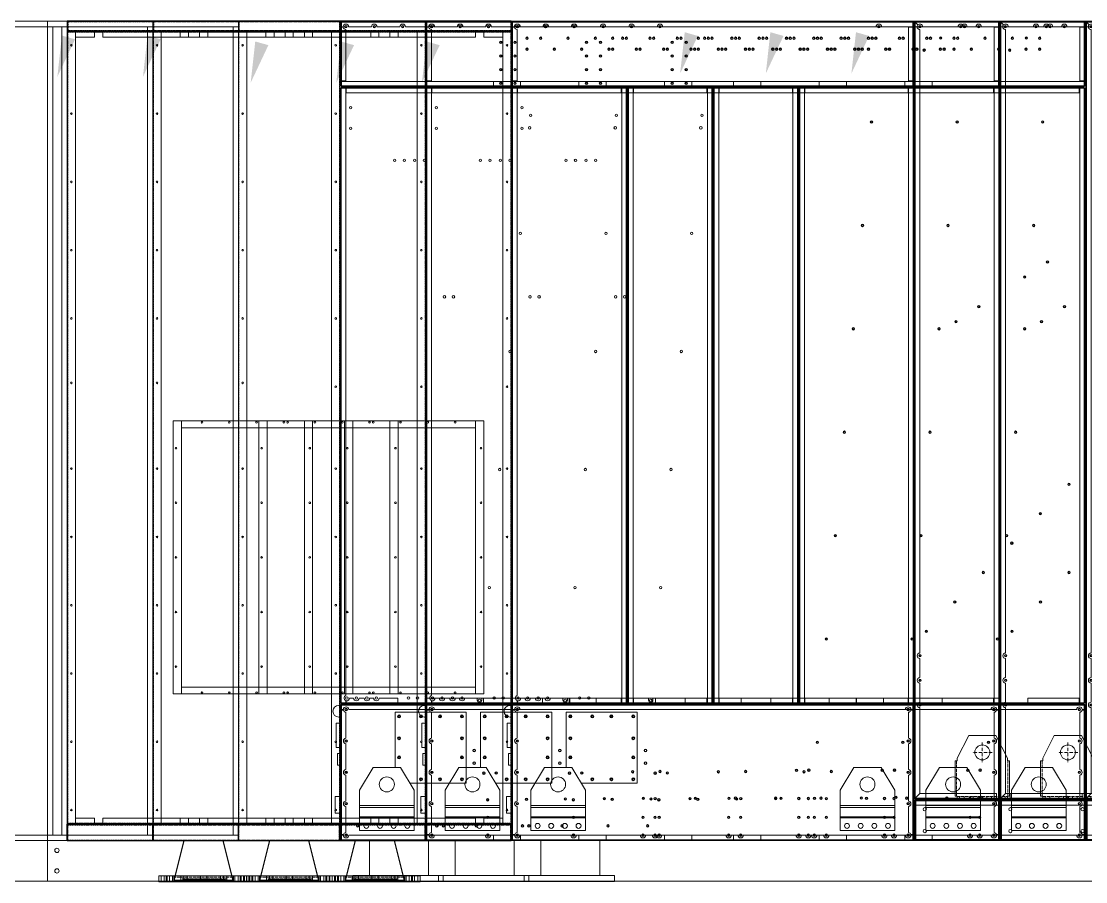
# Model space of a CAD drawing. Header units: millimetres. Extents: x -662982 to 31426, y -140792 to 22681.
# Drawn here: x -655651 to -651753, y -135067 to -131916 of the extents above; entities that cross this region are included whole.
import ezdxf

# ---------------------------------------------------------------- set-up
doc = ezdxf.new("R2010")
doc.units = ezdxf.units.MM
for name, pattern in [('DASHDOT', [18.5, 12, -3, 0.5, -3]), ('DASHED', [15, 12, -3]), ('HIDDEN', [0.375, 0.25, -0.125])]:
    doc.linetypes.add(name, pattern=pattern)
doc.layers.add('냉각탑_dim', color=1, linetype='Continuous')
doc.layers.add('숨은선', color=5, linetype='HIDDEN')

# ---------------------------------------------------------------- blocks, each defined once
blk = doc.blocks.new('457536')
at = {"color": 7, "lineweight": 5}
for p, q in [((114592.520962, 89152.297332), (114550.020962, 89069.297332)), ((114692.520962, 89152.297332), (114592.520962, 89152.297332)), ((114735.020962, 89069.297332), (114692.520962, 89152.297332)), ((114542.520962, 89059.297332), (114542.520962, 88929.797332)), ((114742.520962, 88929.797332), (114742.520962, 89059.297332)), ((114550.020962, 88922.297332), (114735.020962, 88922.297332))]:
    blk.add_line(p, q, dxfattribs=at)
at = {"color": 7, "linetype": 'DASHDOT', "lineweight": 5}
for p, q in [((114642.520962, 89126.047332), (114642.520962, 89054.547332)), ((114678.270962, 89090.297332), (114606.770962, 89090.297332))]:
    blk.add_line(p, q, dxfattribs=at)
at = {"color": 7, "lineweight": 5, "ltscale": 0.09375}
for p, q in [((114542.520962, 89059.297332), (114550.020962, 89059.297332)), ((114742.520962, 89059.297332), (114735.020962, 89059.297332)), ((114550.020962, 88929.797332), (114542.520962, 88929.797332)), ((114550.020962, 88922.297332), (114550.020962, 88929.797332)), ((114735.020962, 88929.797332), (114742.520962, 88929.797332)), ((114735.020962, 88922.297332), (114735.020962, 88929.797332))]:
    blk.add_line(p, q, dxfattribs=at)
at = {"color": 7, "linetype": 'DASHED', "lineweight": 5}
for p, q in [((114548.520962, 89059.297332), (114548.520962, 88929.797332)), ((114736.520962, 88929.797332), (114736.520962, 89059.297332)), ((114550.020962, 88928.297332), (114735.020962, 88928.297332))]:
    blk.add_line(p, q, dxfattribs=at)
at = {"color": 7, "lineweight": 5, "ltscale": 0.125}
for p, q in [((114550.020962, 89059.297332), (114550.020962, 89069.297332)), ((114735.020962, 89069.297332), (114735.020962, 89059.297332))]:
    blk.add_line(p, q, dxfattribs=at)
at = {"color": 7, "linetype": 'DASHED', "lineweight": 5, "ltscale": 0.075}
for p, q in [((114558.520962, 88928.297332), (114558.520962, 88922.297332)), ((114576.520962, 88928.297332), (114576.520962, 88922.297332)), ((114608.520962, 88928.297332), (114608.520962, 88922.297332)), ((114626.520962, 88928.297332), (114626.520962, 88922.297332)), ((114658.520962, 88928.297332), (114658.520962, 88922.297332)), ((114676.520962, 88928.297332), (114676.520962, 88922.297332)), ((114708.520962, 88928.297332), (114708.520962, 88922.297332)), ((114726.520962, 88928.297332), (114726.520962, 88922.297332))]:
    blk.add_line(p, q, dxfattribs=at)
at = {"color": 7, "lineweight": 5}
blk.add_circle((114642.520962, 89090.297332), 27.5, dxfattribs=at)
blk = doc.blocks.new('A$C42073BE0')
for p, q in [((0, 998), (0, 0)), ((0, 998), (36, 998)), ((36, 998), (36, 0)), ((0, 0), (36, 0))]:
    blk.add_line(p, q)
at = {"layer": '숨은선', "ltscale": 4}
for p, q in [((1.6, 996.4), (34.4, 996.4)), ((1.6, 996.4), (1.6, 0)), ((34.4, 996.4), (34.4, 0)), ((1.6, 1.6), (34.4, 1.6))]:
    blk.add_line(p, q, dxfattribs=at)
blk = doc.blocks.new('1')
at = {"lineweight": 20}
for p, q in [((11612.3, 12487.4), (10912.3, 12487.4)), ((10912.3, 9487.4), (10912.3, 12487.4)), ((11612.3, 12467.4), (10912.3, 12467.4)), ((10932.3, 9507.4), (10932.3, 12467.4)), ((11592.3, 12467.4), (11592.3, 9507.4)), ((11612.3, 12449.4), (11612.3, 9549.4)), ((11612.3, 12449.4), (12610.3, 12449.4)), ((12610.3, 12449.4), (12610.3, 9549.4)), ((12000.3, 11024.4), (12000.3, 10024.4)), ((12000.3, 11024.4), (12510.3, 11024.4)), ((12030.3, 11024.4), (12030.3, 10024.4)), ((12480.3, 10999.4), (12030.3, 10999.4)), ((12480.3, 11024.4), (12480.3, 10024.4)), ((12510.3, 11024.4), (12510.3, 10024.4)), ((12000.3, 10024.4), (12030.3, 10024.4)), ((12480.3, 10049.4), (12030.3, 10049.4)), ((12480.3, 10024.4), (12030.3, 10024.4)), ((12510.3, 10024.4), (12480.3, 10024.4)), ((11612.3, 9549.4), (12610.3, 9549.4)), ((11642.3, 9569.4), (11642.3, 9549.4)), ((12480.3, 9569.4), (12480.3, 9549.4)), ((12580.3, 9569.4), (12580.3, 9549.4)), ((11612.3, 9507.4), (10912.3, 9507.4)), ((11612.3, 9487.4), (10912.3, 9487.4)), ((12720.3, 9487.4), (12885.5, 9487.4))]:
    blk.add_line(p, q, dxfattribs=at)
at = {"color": 0, "lineweight": 20}
for p, q in [((12612.3, 12487.4), (11612.3, 12487.4)), ((11612.3, 9487.4), (11612.3, 12487.4)), ((12615.9, 12487.4), (12612.3, 12487.4)), ((10912.3, 9339.1), (10912.3, 9487.4)), ((12615.8, 9487.4), (11612.3, 9487.4)), ((12615.8, 9487.4), (12612.3, 9487.4)), ((14708.8, 9487.4), (14717, 9487.4)), ((18212.3, 9339.1), (10912.3, 9339.1))]:
    blk.add_line(p, q, dxfattribs=at)
at = {"color": 7, "lineweight": 20, "ltscale": 0.001111}
for p, q in [((12614.3, 12483.9), (12612.3, 12483.9)), ((14712.3, 12483.9), (14710.3, 12483.9)), ((12615.8, 12467.4), (12615.8, 12465.4)), ((14712.3, 12448.5), (14714.3, 12448.5)), ((14712.3, 12445.4), (14714.3, 12445.4)), ((12612.3, 12250.9), (12614.3, 12250.9)), ((12615.8, 12269.4), (12615.8, 12267.4)), ((13161.8, 12247.4), (13161.8, 12245.4)), ((13173.3, 12247.4), (13173.3, 12245.4)), ((13176.8, 12245.4), (13176.8, 12247.4)), ((13178.8, 12245.4), (13178.8, 12247.4)), ((13180.3, 12247.4), (13180.3, 12245.4)), ((13276.3, 12247.4), (13276.3, 12245.4)), ((13278.3, 12245.4), (13278.3, 12247.4)), ((13280.3, 12245.4), (13280.3, 12247.4)), ((13325.3, 12245.4), (13325.3, 12247.4)), ((13327.3, 12245.4), (13327.3, 12247.4)), ((13329.3, 12247.4), (13329.3, 12245.4)), ((13331.3, 12247.4), (13331.3, 12245.4)), ((13662.3, 12241.4), (13664.3, 12241.4)), ((14557.3, 12247.4), (14557.3, 12245.4)), ((14559.3, 12245.4), (14559.3, 12247.4)), ((14710.3, 12250.9), (14712.3, 12250.9)), ((13662.3, 12214.9), (13664.3, 12214.9)), ((13662.3, 12211.4), (13664.3, 12211.4)), ((13664.3, 12193.4), (13662.3, 12193.4)), ((12614.3, 9983.9), (12612.3, 9983.9)), ((12761.7, 9987.4), (12761.7, 9989.4)), ((12850.8, 9987.4), (12850.8, 9989.4)), ((14712.3, 9983.9), (14710.3, 9983.9)), ((12615.8, 9967.4), (12615.8, 9965.4)), ((12612.3, 9490.9), (12614.3, 9490.9)), ((12615.8, 9509.4), (12615.8, 9507.4)), ((14710.3, 9490.9), (14712.3, 9490.9))]:
    blk.add_line(p, q, dxfattribs=at)
at = {"color": 7, "lineweight": 20, "ltscale": 0.010278}
for p, q in [((12612.3, 12483.9), (12612.3, 12465.4)), ((12614.3, 12465.4), (12614.3, 12483.9)), ((14708.8, 12465.4), (14708.8, 12483.9)), ((14710.3, 12483.9), (14710.3, 12465.4)), ((14712.3, 12465.4), (14712.3, 12483.9)), ((12612.3, 12269.4), (12612.3, 12250.9)), ((12614.3, 12250.9), (12614.3, 12269.4)), ((12633.9, 12245.4), (12615.4, 12245.4)), ((12615.4, 12243.8), (12633.9, 12243.8)), ((12615.4, 12242.3), (12633.9, 12242.3)), ((13659.2, 12245.4), (13640.7, 12245.4)), ((13640.7, 12243.8), (13659.2, 12243.8)), ((13640.7, 12242.3), (13659.2, 12242.3)), ((13685.9, 12245.4), (13667.4, 12245.4)), ((13667.4, 12243.8), (13685.9, 12243.8)), ((13667.4, 12242.3), (13685.9, 12242.3)), ((14709.2, 12245.4), (14690.7, 12245.4)), ((14690.7, 12243.8), (14709.2, 12243.8)), ((14690.7, 12242.3), (14709.2, 12242.3)), ((14708.8, 12250.9), (14708.8, 12269.4)), ((14710.3, 12269.4), (14710.3, 12250.9)), ((14712.3, 12250.9), (14712.3, 12269.4)), ((12612.3, 9983.9), (12612.3, 9965.4)), ((12614.3, 9965.4), (12614.3, 9983.9)), ((12633.9, 9991), (12615.4, 9991)), ((12615.4, 9989.4), (12633.9, 9989.4)), ((13659.2, 9991), (13640.7, 9991)), ((13640.7, 9989.4), (13659.2, 9989.4)), ((13685.9, 9991), (13667.4, 9991)), ((13667.4, 9989.4), (13685.9, 9989.4)), ((14709.2, 9991), (14690.7, 9991)), ((14690.7, 9989.4), (14709.2, 9989.4)), ((14708.8, 9965.4), (14708.8, 9983.9)), ((14710.3, 9983.9), (14710.3, 9965.4)), ((14712.3, 9965.4), (14712.3, 9983.9)), ((12612.3, 9509.4), (12612.3, 9490.9)), ((12614.3, 9490.9), (12614.3, 9509.4)), ((14708.8, 9490.9), (14708.8, 9509.4)), ((14710.3, 9509.4), (14710.3, 9490.9)), ((14712.3, 9490.9), (14712.3, 9509.4))]:
    blk.add_line(p, q, dxfattribs=at)
at = {"color": 7, "lineweight": 20, "ltscale": 0.000833333}
for p, q in [((12615.8, 12483.9), (12614.3, 12483.9)), ((14708.8, 12483.9), (14710.3, 12483.9)), ((14714.3, 12485.8), (14714.3, 12484.3)), ((14717.4, 12487.4), (14715.9, 12487.4)), ((14715.9, 12484.3), (14715.9, 12485.8)), ((14715.9, 12485.8), (14717.4, 12485.8)), ((14717.4, 12484.3), (14715.9, 12484.3)), ((12615.8, 12250.9), (12614.3, 12250.9)), ((12615.4, 12242.3), (12615.4, 12243.8)), ((13659.2, 12242.3), (13659.2, 12243.8)), ((13667.4, 12242.3), (13667.4, 12243.8)), ((14708.8, 12250.9), (14710.3, 12250.9)), ((14709.2, 12242.3), (14709.2, 12243.8)), ((12615.8, 9983.9), (12614.3, 9983.9)), ((12615.4, 9992.5), (12615.4, 9991)), ((13659.2, 9992.5), (13659.2, 9991)), ((13667.4, 9992.5), (13667.4, 9991)), ((14708.8, 9983.9), (14710.3, 9983.9)), ((14709.2, 9992.5), (14709.2, 9991)), ((14714.3, 9642.5), (14714.3, 9641)), ((14715.9, 9641), (14715.9, 9642.5)), ((14717.4, 9641), (14715.9, 9641)), ((14715.9, 9639.4), (14717.4, 9639.4)), ((14717.5, 9632.7), (14719, 9632.7)), ((12615.8, 9490.9), (12614.3, 9490.9)), ((14708.8, 9490.9), (14710.3, 9490.9)), ((14717.5, 9492.1), (14719, 9492.1))]:
    blk.add_line(p, q, dxfattribs=at)
at = {"color": 7, "lineweight": 20}
for p, q in [((12615.8, 12487.4), (14708.8, 12487.4)), ((12615.8, 12483.9), (14708.8, 12483.9)), ((14714.3, 12484.3), (14714.3, 9642.5)), ((15811.2, 12487.4), (14717.4, 12487.4)), ((14717.4, 12484.3), (14717.4, 9642.5)), ((15811.2, 12484.3), (14717.4, 12484.3)), ((14573.8, 12467.4), (13165.3, 12467.4)), ((14734.3, 12457.4), (14734.3, 10174.4)), ((12612.3, 9992.5), (12612.3, 12242.3)), ((12615.4, 9992.5), (12615.4, 12242.3)), ((14708.8, 12247.4), (12615.8, 12247.4)), ((12632.3, 12242.3), (12632.3, 10018.8)), ((12633.9, 12245.4), (13640.7, 12245.4)), ((12633.9, 12242.3), (13640.7, 12242.3)), ((13642.3, 12242.3), (13642.3, 9992.5)), ((13659.2, 12242.3), (13659.2, 9992.5)), ((13662.3, 12242.3), (13662.3, 9992.5)), ((13664.3, 12242.3), (13664.3, 9992.5)), ((13667.4, 12242.3), (13667.4, 9992.5)), ((13684.3, 9992.5), (13684.3, 12242.3)), ((14690.7, 12245.4), (13685.9, 12245.4)), ((14690.7, 12242.3), (13685.9, 12242.3)), ((14692.3, 12242.3), (14692.3, 9992.5)), ((14709.2, 9992.5), (14709.2, 12242.3)), ((14712.3, 9992.5), (14712.3, 12242.3)), ((12633.9, 12225.4), (13640.7, 12225.4)), ((13685.9, 12225.4), (14690.7, 12225.4)), ((12615.8, 9987.4), (14708.8, 9987.4)), ((12615.8, 9983.9), (14708.8, 9983.9)), ((13640.7, 9989.4), (12633.9, 9989.4)), ((13685.9, 9989.4), (14690.7, 9989.4)), ((14681.3, 9967.4), (12643.3, 9967.4)), ((14716.3, 9639), (17112.3, 9639)), ((14716.3, 9637.4), (17112.3, 9637.4)), ((14717.4, 9639.4), (15811.2, 9639.4)), ((17107.6, 9637.4), (14719, 9637.4)), ((17107.6, 9632.7), (14719, 9632.7)), ((14719, 9617.4), (17107.6, 9617.4)), ((14708.8, 9487.4), (12615.8, 9487.4)), ((14708.8, 9487.4), (12615.8, 9487.4)), ((17107.6, 9487.4), (14717, 9487.4)), ((17107.6, 9507.4), (14719, 9507.4)), ((14719, 9492.1), (17107.6, 9492.1)), ((14719, 9487.4), (17107.6, 9487.4))]:
    blk.add_line(p, q, dxfattribs=at)
at = {"color": 7, "lineweight": 20, "ltscale": 0.001944}
for p, q in [((12615.8, 12483.9), (12615.8, 12487.4)), ((14708.8, 12483.9), (14708.8, 12487.4)), ((12612.3, 12465.4), (12615.8, 12465.4)), ((14712.3, 12465.4), (14708.8, 12465.4)), ((12612.3, 12269.4), (12615.8, 12269.4)), ((12615.8, 12250.9), (12615.8, 12247.4)), ((14712.3, 12269.4), (14708.8, 12269.4)), ((14708.8, 12250.9), (14708.8, 12247.4)), ((12615.8, 9983.9), (12615.8, 9987.4)), ((14708.8, 9983.9), (14708.8, 9987.4)), ((12612.3, 9965.4), (12615.8, 9965.4)), ((14712.3, 9965.4), (14708.8, 9965.4)), ((12612.3, 9509.4), (12615.8, 9509.4)), ((12615.8, 9490.9), (12615.8, 9487.4)), ((14712.3, 9509.4), (14708.8, 9509.4)), ((14708.8, 9490.9), (14708.8, 9487.4))]:
    blk.add_line(p, q, dxfattribs=at)
at = {"color": 7, "lineweight": 20, "ltscale": 0.009167}
for p, q in [((12615.8, 12483.9), (12615.8, 12467.4)), ((14708.8, 12467.4), (14708.8, 12483.9)), ((14692.3, 12465.4), (14708.8, 12465.4)), ((12632.3, 12269.4), (12615.8, 12269.4)), ((12615.8, 12267.4), (12615.8, 12250.9)), ((13172.3, 12267.4), (13172.3, 12250.9)), ((13272.3, 12267.4), (13272.3, 12250.9)), ((14052.3, 12267.4), (14052.3, 12250.9)), ((14152.3, 12267.4), (14152.3, 12250.9)), ((14692.3, 12269.4), (14708.8, 12269.4)), ((14708.8, 12250.9), (14708.8, 12267.4)), ((12615.8, 9983.9), (12615.8, 9967.4)), ((14708.8, 9967.4), (14708.8, 9983.9)), ((12615.8, 9507.4), (12615.8, 9490.9)), ((13172.3, 9507.4), (13172.3, 9490.9)), ((13272.3, 9507.4), (13272.3, 9490.9)), ((14052.3, 9507.4), (14052.3, 9490.9)), ((14152.3, 9507.4), (14152.3, 9490.9)), ((14708.8, 9490.9), (14708.8, 9507.4))]:
    blk.add_line(p, q, dxfattribs=at)
at = {"color": 7, "lineweight": 20, "ltscale": 0.003944}
blk.add_line((14708.8, 12487.4), (14715.9, 12487.4), dxfattribs=at)
at = {"color": 7, "lineweight": 20, "ltscale": 0.003056}
blk.add_line((14708.8, 12484.3), (14714.3, 12484.3), dxfattribs=at)
at = {"color": 7, "lineweight": 20, "ltscale": 0.000888889}
for p, q in [((14714.3, 12485.8), (14715.9, 12485.8)), ((14714.3, 12484.3), (14715.9, 12484.3)), ((14715.9, 12487.4), (14715.9, 12485.8)), ((14717.4, 12487.4), (14717.4, 12485.8)), ((12615.4, 12245.4), (12615.4, 12243.8)), ((13640.7, 12242.3), (13642.3, 12242.3)), ((13659.2, 12243.8), (13659.2, 12245.4)), ((13667.4, 12245.4), (13667.4, 12243.8)), ((14709.2, 12243.8), (14709.2, 12245.4)), ((12615.4, 9991), (12615.4, 9989.4)), ((12633.9, 9992.5), (12632.3, 9992.5)), ((13642.3, 9992.5), (13640.7, 9992.5)), ((13659.2, 9989.4), (13659.2, 9991)), ((13667.4, 9991), (13667.4, 9989.4)), ((13685.9, 9992.5), (13684.3, 9992.5)), ((14692.3, 9992.5), (14690.7, 9992.5)), ((14709.2, 9989.4), (14709.2, 9991)), ((14714.3, 9642.5), (14715.9, 9642.5)), ((14714.3, 9641), (14715.9, 9641)), ((14715.9, 9639.4), (14715.9, 9641)), ((14716.3, 9639), (14716.3, 9637.4)), ((14717.4, 9639.4), (14717.4, 9641))]:
    blk.add_line(p, q, dxfattribs=at)
at = {"color": 7, "lineweight": 20, "ltscale": 0.000833349}
blk.add_line((14715.9, 12484.3), (14717.4, 12484.3), dxfattribs=at)
at = {"color": 7, "lineweight": 20, "ltscale": 0.001722}
for p, q in [((14717.4, 12484.3), (14717.4, 12487.4)), ((12615.4, 12242.3), (12612.3, 12242.3)), ((12633.9, 12242.3), (12633.9, 12245.4)), ((13640.7, 12242.3), (13640.7, 12245.4)), ((13659.2, 12242.3), (13662.3, 12242.3)), ((13664.3, 12242.3), (13667.4, 12242.3)), ((13685.9, 12245.4), (13685.9, 12242.3)), ((14690.7, 12245.4), (14690.7, 12242.3)), ((14712.3, 12242.3), (14709.2, 12242.3)), ((12615.4, 9992.5), (12612.3, 9992.5)), ((12633.9, 9992.5), (12633.9, 9989.4)), ((13640.7, 9992.5), (13640.7, 9989.4)), ((13659.2, 9992.5), (13662.3, 9992.5)), ((13664.3, 9992.5), (13667.4, 9992.5)), ((13685.9, 9989.4), (13685.9, 9992.5)), ((14690.7, 9989.4), (14690.7, 9992.5)), ((14712.3, 9992.5), (14709.2, 9992.5)), ((14717.4, 9642.5), (14714.3, 9642.5)), ((14717.4, 9642.5), (14717.4, 9639.4))]:
    blk.add_line(p, q, dxfattribs=at)
at = {"color": 7, "lineweight": 20, "ltscale": 0.007529}
blk.add_line((14727, 12474.7), (14717.4, 12484.3), dxfattribs=at)
blk.add_line((14727, 12474.7), (14717.4, 12484.3), dxfattribs=at)
at = {"color": 5, "lineweight": 20}
for p, q in [((11642.3, 12449.4), (11642.3, 9549.4)), ((11712.3, 12429.4), (11712.3, 12449.4)), ((11712.3, 12447.8), (11742.3, 12447.8)), ((11742.3, 12429.4), (11742.3, 12449.4)), ((12096.3, 12429.4), (12096.3, 12449.4)), ((12096.3, 12447.8), (12126.3, 12447.8)), ((12126.3, 12429.4), (12126.3, 12449.4)), ((12480.3, 12429.4), (12480.3, 12449.4)), ((12480.3, 12447.8), (12510.3, 12447.8)), ((12510.3, 12429.4), (12510.3, 12449.4)), ((12580.3, 12449.4), (12580.3, 9549.4)), ((11642.3, 12429.4), (11712.3, 12429.4)), ((11742.3, 12429.4), (12096.3, 12429.4)), ((12126.3, 12429.4), (12480.3, 12429.4)), ((12510.3, 12429.4), (12580.3, 12429.4)), ((11642.3, 9569.4), (11712.3, 9569.4)), ((11642.3, 9569.4), (11712.3, 9569.4)), ((11712.3, 9569.4), (11712.3, 9549.4)), ((11712.3, 9551), (11742.3, 9551)), ((11742.3, 9569.4), (12096.3, 9569.4)), ((11742.3, 9569.4), (11742.3, 9549.4)), ((12096.3, 9569.4), (12096.3, 9549.4)), ((12096.3, 9551), (12126.3, 9551)), ((12126.3, 9569.4), (12480.3, 9569.4)), ((12126.3, 9569.4), (12126.3, 9549.4)), ((12480.3, 9551), (12510.3, 9551)), ((12510.3, 9569.4), (12580.3, 9569.4)), ((12510.3, 9569.4), (12510.3, 9549.4))]:
    blk.add_line(p, q, dxfattribs=at)
at = {"color": 7, "lineweight": 20, "ltscale": 0.108889}
for p, q in [((12612.3, 12465.4), (12612.3, 12269.4)), ((12615.8, 12465.4), (12615.8, 12269.4)), ((14692.3, 12465.4), (14692.3, 12269.4)), ((14708.8, 12269.4), (14708.8, 12465.4)), ((14712.3, 12269.4), (14712.3, 12465.4))]:
    blk.add_line(p, q, dxfattribs=at)
at = {"color": 7, "lineweight": 20, "ltscale": 0.003611}
blk.add_line((12622.3, 12467.4), (12615.8, 12467.4), dxfattribs=at)
at = {"color": 7, "lineweight": 20, "ltscale": 0.003723}
blk.add_line((12615.8, 12465.4), (12622.5, 12465.4), dxfattribs=at)
at = {"color": 7, "lineweight": 20, "ltscale": 0.104444}
blk.add_line((12632.3, 12269.4), (12632.3, 12457.4), dxfattribs=at)
at = {"color": 7, "lineweight": 20, "ltscale": 0.046667}
for p, q in [((12726.3, 12467.4), (12642.3, 12467.4)), ((12830.3, 12467.4), (12746.3, 12467.4)), ((13041.3, 12467.4), (12957.3, 12467.4)), ((13145.3, 12467.4), (13061.3, 12467.4))]:
    blk.add_line(p, q, dxfattribs=at)
at = {"color": 7, "lineweight": 20, "ltscale": 0.048333}
blk.add_line((12937.3, 12467.4), (12850.3, 12467.4), dxfattribs=at)
at = {"color": 7, "lineweight": 20, "ltscale": 0.063889}
blk.add_line((14708.8, 12467.4), (14593.8, 12467.4), dxfattribs=at)
at = {"color": 7, "lineweight": 20, "ltscale": 0.072222}
blk.add_line((14873.8, 12467.4), (14743.8, 12467.4), dxfattribs=at)
at = {"color": 7, "lineweight": 20, "ltscale": 0.025278}
blk.add_line((14939.3, 12467.4), (14893.8, 12467.4), dxfattribs=at)
at = {"color": 7, "lineweight": 20, "ltscale": 0.105556}
for p, q in [((14959.3, 12467.4), (15149.3, 12467.4)), ((15169.3, 12467.4), (15359.3, 12467.4))]:
    blk.add_line(p, q, dxfattribs=at)
at = {"color": 7, "lineweight": 20, "ltscale": 0.00282}
for p, q in [((14811.5, 12428.7), (14807.4, 12425.7)), ((14750.8, 12384.6), (14746.7, 12381.7))]:
    blk.add_line(p, q, dxfattribs=at)
at = {"color": 7, "lineweight": 20, "ltscale": 0.001373}
for p, q in [((14712.3, 12373.2), (14714.3, 12374.7)), ((14714.3, 12341.4), (14712.3, 12340)), ((14714.3, 12337.6), (14712.3, 12336.1))]:
    blk.add_line(p, q, dxfattribs=at)
at = {"color": 7, "lineweight": 20, "ltscale": 0.009389}
for p, q in [((12632.3, 12242.3), (12615.4, 12242.3)), ((12633.9, 12242.3), (12633.9, 12225.4)), ((13640.7, 12225.4), (13640.7, 12242.3)), ((13659.2, 12242.3), (13642.3, 12242.3)), ((13684.3, 12242.3), (13667.4, 12242.3)), ((13685.9, 12225.4), (13685.9, 12242.3)), ((14690.7, 12225.4), (14690.7, 12242.3)), ((14692.3, 12242.3), (14709.2, 12242.3)), ((12615.4, 9992.5), (12632.3, 9992.5)), ((12822.3, 10009.4), (12822.3, 9992.5)), ((12922.3, 10009.4), (12922.3, 9992.5)), ((13352.3, 10009.4), (13352.3, 9992.5)), ((13452.3, 10009.4), (13452.3, 9992.5)), ((13640.7, 9992.5), (13640.7, 10009.4)), ((13642.3, 9992.5), (13659.2, 9992.5)), ((13684.3, 9992.5), (13667.4, 9992.5)), ((13685.9, 10009.4), (13685.9, 9992.5)), ((13874.3, 10009.4), (13874.3, 9992.5)), ((13974.3, 10009.4), (13974.3, 9992.5)), ((14402.3, 10009.4), (14402.3, 9992.5)), ((14502.3, 10009.4), (14502.3, 9992.5)), ((14690.7, 10009.4), (14690.7, 9992.5)), ((14692.3, 9992.5), (14709.2, 9992.5)), ((15014.3, 9659.4), (15014.3, 9642.5)), ((15064.3, 9659.4), (15064.3, 9642.5))]:
    blk.add_line(p, q, dxfattribs=at)
at = {"color": 7, "lineweight": 20, "ltscale": 0.309167}
for p, q in [((12615.8, 12267.4), (13172.3, 12267.4)), ((13172.3, 12250.9), (12615.8, 12250.9)), ((14152.3, 12267.4), (14708.8, 12267.4)), ((14708.8, 12250.9), (14152.3, 12250.9)), ((13172.3, 9490.9), (12615.8, 9490.9)), ((14708.8, 9490.9), (14152.3, 9490.9))]:
    blk.add_line(p, q, dxfattribs=at)
at = {"color": 7, "lineweight": 20, "ltscale": 0.000888888}
for p, q in [((12632.3, 12242.3), (12633.9, 12242.3)), ((12633.9, 9992.5), (12632.3, 9992.5))]:
    blk.add_line(p, q, dxfattribs=at)
at = {"color": 7, "lineweight": 20, "ltscale": 0.055556}
for p, q in [((13272.3, 12250.9), (13172.3, 12250.9)), ((13272.3, 12250.9), (13172.3, 12250.9)), ((14152.3, 12250.9), (14052.3, 12250.9)), ((14152.3, 12250.9), (14052.3, 12250.9)), ((12922.3, 9992.5), (12822.3, 9992.5)), ((13452.3, 9992.5), (13352.3, 9992.5)), ((13452.3, 9992.5), (13352.3, 9992.5)), ((13874.3, 9992.5), (13974.3, 9992.5)), ((13974.3, 9992.5), (13874.3, 9992.5)), ((14502.3, 9992.5), (14402.3, 9992.5)), ((14592.3, 9755.4), (14492.3, 9755.4)), ((13272.3, 9490.9), (13172.3, 9490.9)), ((14152.3, 9490.9), (14052.3, 9490.9)), ((14152.3, 9490.9), (14052.3, 9490.9))]:
    blk.add_line(p, q, dxfattribs=at)
at = {"color": 7, "lineweight": 20, "ltscale": 0.433333}
for p, q in [((13272.3, 12267.4), (14052.3, 12267.4)), ((14052.3, 12250.9), (13272.3, 12250.9)), ((14052.3, 9490.9), (13272.3, 9490.9))]:
    blk.add_line(p, q, dxfattribs=at)
at = {"color": 7, "lineweight": 20, "ltscale": 0.038889}
for p, q in [((14734.3, 10154.4), (14734.3, 10084.4)), ((14734.3, 10064.4), (14734.3, 9994.4))]:
    blk.add_line(p, q, dxfattribs=at)
at = {"color": 7, "lineweight": 20, "ltscale": 0.003333}
for p, q in [((12612.3, 9982.6), (12606.3, 9982.6)), ((12612.3, 9939.9), (12606.3, 9939.9))]:
    blk.add_line(p, q, dxfattribs=at)
at = {"color": 7, "lineweight": 20, "ltscale": 0.011818}
blk.add_line((12612.3, 10016.2), (12610.4, 9995), dxfattribs=at)
at = {"color": 7, "lineweight": 20, "ltscale": 0.001034}
blk.add_line((12610.4, 9995), (12612.3, 9994.8), dxfattribs=at)
at = {"color": 7, "lineweight": 20, "ltscale": 0.004182}
blk.add_line((12632.3, 10000), (12632.3, 9992.5), dxfattribs=at)
at = {"color": 7, "lineweight": 20, "ltscale": 0.003933}
blk.add_line((12633.9, 9999.6), (12633.9, 9992.5), dxfattribs=at)
at = {"color": 7, "lineweight": 20, "ltscale": 0.104667}
for p, q in [((12822.3, 9992.5), (12633.9, 9992.5)), ((13452.3, 10009.4), (13640.7, 10009.4)), ((13640.7, 9992.5), (13452.3, 9992.5)), ((13874.3, 10009.4), (13685.9, 10009.4)), ((13685.9, 9992.5), (13874.3, 9992.5)), ((14690.7, 10009.4), (14502.3, 10009.4)), ((14502.3, 9992.5), (14690.7, 9992.5))]:
    blk.add_line(p, q, dxfattribs=at)
at = {"color": 7, "lineweight": 20, "ltscale": 0.008333}
for p, q in [((12645.8, 10009.4), (12660.8, 10009.4)), ((12719.2, 10009.4), (12734.2, 10009.4)), ((14300.8, 9507.4), (14315.8, 9507.4))]:
    blk.add_line(p, q, dxfattribs=at)
at = {"color": 7, "lineweight": 20, "ltscale": 0.010222}
blk.add_line((12680.8, 10009.4), (12699.2, 10009.4), dxfattribs=at)
at = {"color": 7, "lineweight": 20, "ltscale": 0.037841}
blk.add_line((12754.2, 10009.4), (12822.3, 10009.4), dxfattribs=at)
at = {"color": 7, "lineweight": 20, "ltscale": 0.106316}
blk.add_line((12922.3, 10009.4), (13113.7, 10009.4), dxfattribs=at)
at = {"color": 7, "lineweight": 20, "ltscale": 0.238889}
blk.add_line((13352.3, 9992.5), (12922.3, 9992.5), dxfattribs=at)
at = {"color": 7, "lineweight": 20, "ltscale": 0.001115}
for p, q in [((13105.4, 9987.4), (13105.6, 9989.4)), ((13132, 9987.4), (13132.2, 9989.4)), ((13135.5, 9987.4), (13135.7, 9989.4)), ((13135.5, 9987.4), (13135.7, 9989.4)), ((13745.7, 9989.4), (13745.5, 9987.4)), ((13745.5, 9987.4), (13745.7, 9989.4)), ((14355.5, 9987.4), (14355.7, 9989.4)), ((14359, 9987.4), (14359.2, 9989.4)), ((14385.6, 9987.4), (14385.8, 9989.4))]:
    blk.add_line(p, q, dxfattribs=at)
at = {"color": 7, "lineweight": 20, "ltscale": 0.004483}
for p, q in [((13113.7, 10009.4), (13113.7, 10001.3)), ((13129.7, 10001.3), (13129.7, 10009.4))]:
    blk.add_line(p, q, dxfattribs=at)
at = {"color": 7, "lineweight": 20, "ltscale": 0.123684}
blk.add_line((13129.7, 10009.4), (13352.3, 10009.4), dxfattribs=at)
at = {"color": 7, "lineweight": 20, "ltscale": 0.237778}
for p, q in [((14402.3, 10009.4), (13974.3, 10009.4)), ((13974.3, 9992.5), (14402.3, 9992.5))]:
    blk.add_line(p, q, dxfattribs=at)
at = {"color": 7, "lineweight": 20, "ltscale": 0.253333}
for p, q in [((12612.3, 9965.4), (12612.3, 9509.4)), ((12615.8, 9965.4), (12615.8, 9509.4)), ((14708.8, 9509.4), (14708.8, 9965.4)), ((14712.3, 9509.4), (14712.3, 9965.4))]:
    blk.add_line(p, q, dxfattribs=at)
at = {"color": 7, "lineweight": 20, "ltscale": 0.004167}
for p, q in [((12623.3, 9967.4), (12615.8, 9967.4)), ((14708.8, 9967.4), (14701.3, 9967.4)), ((12615.8, 9507.4), (12623.3, 9507.4)), ((14701.3, 9507.4), (14708.8, 9507.4))]:
    blk.add_line(p, q, dxfattribs=at)
at = {"color": 7, "lineweight": 20, "ltscale": 0.004279}
for p, q in [((12615.8, 9965.4), (12623.5, 9965.4)), ((14708.8, 9965.4), (14701.1, 9965.4)), ((12615.8, 9509.4), (12623.5, 9509.4)), ((14708.8, 9509.4), (14701.1, 9509.4))]:
    blk.add_line(p, q, dxfattribs=at)
at = {"color": 7, "lineweight": 20, "ltscale": 0.052833}
for p, q in [((12632.3, 9862.4), (12632.3, 9957.5)), ((14692.3, 9957.5), (14692.3, 9862.4)), ((12632.3, 9747.4), (12632.3, 9842.5)), ((14692.3, 9842.5), (14692.3, 9747.4)), ((12632.3, 9632.4), (12632.3, 9727.5)), ((14692.3, 9727.5), (14692.3, 9632.4)), ((12632.3, 9517.4), (12632.3, 9612.5)), ((14692.3, 9612.5), (14692.3, 9517.4))]:
    blk.add_line(p, q, dxfattribs=at)
at = {"color": 7, "lineweight": 20, "ltscale": 0.144444}
for p, q in [((12812.3, 9957.4), (13072.3, 9957.4)), ((12812.3, 9957.4), (12812.3, 9755.4)), ((13072.3, 9697.4), (13072.3, 9957.4)), ((13072.3, 9697.4), (12867.2, 9697.4))]:
    blk.add_line(p, q, dxfattribs=at)
at = {"color": 7, "lineweight": 20, "ltscale": 0.174969}
blk.add_line((14734.3, 9974.4), (14734.3, 9659.4), dxfattribs=at)
at = {"color": 7, "lineweight": 20, "ltscale": 0.02475}
for p, q in [((12596.3, 9917), (12596.3, 9872.4)), ((12596.3, 9872.4), (12596.3, 9827.9))]:
    blk.add_line(p, q, dxfattribs=at)
at = {"color": 7, "lineweight": 20, "ltscale": 0.008889}
for p, q in [((12612.3, 9917), (12596.3, 9917)), ((12612.3, 9827.9), (12596.3, 9827.9))]:
    blk.add_line(p, q, dxfattribs=at)
at = {"color": 7, "lineweight": 20, "ltscale": 0.011861}
blk.add_line((12601.1, 9764.1), (12601.1, 9806.8), dxfattribs=at)
at = {"color": 7, "lineweight": 20, "ltscale": 0.006222}
for p, q in [((12601.1, 9806.8), (12612.3, 9806.8)), ((12601.1, 9764.1), (12612.3, 9764.1))]:
    blk.add_line(p, q, dxfattribs=at)
at = {"color": 7, "lineweight": 20, "ltscale": 0.053832}
for p, q in [((12732.3, 9755.4), (12682.3, 9672.4)), ((14492.3, 9755.4), (14442.3, 9672.4)), ((14592.3, 9755.4), (14642.3, 9672.4))]:
    blk.add_line(p, q, dxfattribs=at)
at = {"color": 7, "lineweight": 20, "ltscale": 0.044444}
blk.add_line((12832.3, 9755.4), (12732.3, 9755.4), dxfattribs=at)
at = {"color": 7, "lineweight": 20, "ltscale": 0.016214}
blk.add_line((12832.3, 9755.4), (12882.3, 9672.4), dxfattribs=at)
at = {"color": 7, "lineweight": 20, "ltscale": 9.6213e-07}
blk.add_line((13097.3, 9771.4), (13097.3, 9771.4), dxfattribs=at)
at = {"color": 7, "lineweight": 20, "ltscale": 0.003143}
blk.add_line((12632.3, 9740.2), (12632.3, 9734.6), dxfattribs=at)
at = {"color": 7, "lineweight": 20, "ltscale": 0.031187}
for p, q in [((12682.3, 9616.3), (12682.3, 9672.4)), ((12882.3, 9616.3), (12882.3, 9672.4)), ((14442.3, 9616.3), (14442.3, 9672.4)), ((14642.3, 9616.3), (14642.3, 9672.4))]:
    blk.add_line(p, q, dxfattribs=at)
at = {"color": 7, "lineweight": 20, "ltscale": 0.016806}
for p, q in [((12593.1, 9618.5), (12593.1, 9648.7)), ((12593.1, 9588.2), (12593.1, 9618.5))]:
    blk.add_line(p, q, dxfattribs=at)
at = {"color": 7, "lineweight": 20, "ltscale": 0.010667}
for p, q in [((12593.1, 9648.7), (12612.3, 9648.7)), ((12593.1, 9588.2), (12612.3, 9588.2))]:
    blk.add_line(p, q, dxfattribs=at)
at = {"color": 7, "lineweight": 20, "ltscale": 0.001778}
for p, q in [((14714.3, 9632.7), (14717.5, 9632.7)), ((14714.3, 9492.1), (14717.5, 9492.1))]:
    blk.add_line(p, q, dxfattribs=at)
at = {"color": 7, "lineweight": 20, "ltscale": 0.078111}
for p, q in [((14714.3, 9492.1), (14714.3, 9632.7)), ((14717.5, 9492.1), (14717.5, 9632.7))]:
    blk.add_line(p, q, dxfattribs=at)
at = {"color": 7, "lineweight": 20, "ltscale": 0.013278}
for p, q in [((14717.4, 9642.5), (14734.3, 9659.4)), ((14734.3, 9659.4), (14717.4, 9642.5))]:
    blk.add_line(p, q, dxfattribs=at)
at = {"color": 7, "lineweight": 20, "ltscale": 0.164944}
blk.add_line((14717.4, 9642.5), (15014.3, 9642.5), dxfattribs=at)
at = {"color": 7, "lineweight": 20, "ltscale": 0.002611}
for p, q in [((14719, 9637.4), (14719, 9632.7)), ((14719, 9487.4), (14719, 9492.1))]:
    blk.add_line(p, q, dxfattribs=at)
at = {"color": 7, "lineweight": 20, "ltscale": 0.0085}
for p, q in [((14719, 9632.7), (14719, 9617.4)), ((14719, 9507.4), (14719, 9492.1))]:
    blk.add_line(p, q, dxfattribs=at)
at = {"color": 7, "lineweight": 20, "ltscale": 0.155556}
blk.add_line((14734.3, 9659.4), (15014.3, 9659.4), dxfattribs=at)
at = {"color": 7, "lineweight": 20, "ltscale": 0.027778}
blk.add_line((15014.3, 9642.5), (15064.3, 9642.5), dxfattribs=at)
blk.add_line((15014.3, 9642.5), (15064.3, 9642.5), dxfattribs=at)
at = {"color": 7, "lineweight": 20, "ltscale": 0.222222}
for p, q in [((15064.3, 9659.4), (15464.3, 9659.4)), ((15064.3, 9642.5), (15464.3, 9642.5))]:
    blk.add_line(p, q, dxfattribs=at)
at = {"color": 7, "lineweight": 20, "ltscale": 0.000222136}
blk.add_line((15313.4, 9639), (15313.4, 9639.4), dxfattribs=at)
at = {"color": 7, "lineweight": 20, "ltscale": 0.005556}
for p, q in [((15323.4, 9639), (15313.4, 9639)), ((13162.3, 9507.4), (13172.3, 9507.4))]:
    blk.add_line(p, q, dxfattribs=at)
at = {"color": 7, "lineweight": 20, "ltscale": 0.00022214}
blk.add_line((15323.4, 9639), (15323.4, 9639.4), dxfattribs=at)
at = {"color": 7, "lineweight": 20, "ltscale": 0.129444}
blk.add_line((15556.4, 9639), (15323.4, 9639), dxfattribs=at)
at = {"color": 7, "lineweight": 20, "ltscale": 0.003919}
for p, q in [((12682.3, 9609.2), (12682.3, 9616.3)), ((12882.3, 9616.3), (12882.3, 9609.2)), ((14442.3, 9609.2), (14442.3, 9616.3)), ((14642.3, 9616.3), (14642.3, 9609.2))]:
    blk.add_line(p, q, dxfattribs=at)
at = {"color": 7, "lineweight": 20, "ltscale": 0.111111}
for p, q in [((12882.3, 9616.3), (12682.3, 9616.3)), ((12882.3, 9609.2), (12682.3, 9609.2)), ((14642.3, 9616.3), (14442.3, 9616.3)), ((14642.3, 9609.2), (14442.3, 9609.2)), ((12882.3, 9574), (12682.3, 9574)), ((12882.3, 9570.5), (12682.3, 9570.5)), ((14642.3, 9574), (14442.3, 9574)), ((14642.3, 9570.5), (14442.3, 9570.5)), ((12682.3, 9524.4), (12882.3, 9524.4)), ((14442.3, 9524.4), (14642.3, 9524.4))]:
    blk.add_line(p, q, dxfattribs=at)
at = {"color": 7, "lineweight": 20, "ltscale": 0.019545}
for p, q in [((12682.3, 9574), (12682.3, 9609.2)), ((12882.3, 9574), (12882.3, 9609.2)), ((14442.3, 9574), (14442.3, 9609.2)), ((14642.3, 9574), (14642.3, 9609.2))]:
    blk.add_line(p, q, dxfattribs=at)
at = {"color": 7, "lineweight": 20, "ltscale": 0.061111}
blk.add_line((14719, 9617.4), (14719, 9507.4), dxfattribs=at)
at = {"color": 7, "lineweight": 20, "ltscale": 0.001959}
for p, q in [((12682.3, 9570.5), (12682.3, 9574)), ((12882.3, 9574), (12882.3, 9570.5)), ((14442.3, 9570.5), (14442.3, 9574)), ((14642.3, 9574), (14642.3, 9570.5))]:
    blk.add_line(p, q, dxfattribs=at)
at = {"color": 7, "lineweight": 20, "ltscale": 0.025612}
for p, q in [((12682.3, 9570.5), (12682.3, 9524.4)), ((12882.3, 9570.5), (12882.3, 9524.4)), ((14442.3, 9570.5), (14442.3, 9524.4)), ((14642.3, 9570.5), (14642.3, 9524.4))]:
    blk.add_line(p, q, dxfattribs=at)
for p, q in [((11612.3, 9505.4), (11612.3, 9547.4)), ((11612.3, 9547.4), (12610.3, 9547.4)), ((11612.3, 9487.4), (11612.3, 9547.4)), ((12610.3, 9487.4), (12610.3, 9547.4)), ((11612.3, 9487.4), (12610.3, 9487.4))]:
    blk.add_line(p, q)
at = {"color": 2}
for p, q in [((12003.8, 9342), (12040.3, 9487.4)), ((12220.1, 9342), (12183.6, 9487.4)), ((12220.1, 9342), (12003.8, 9342)), ((12165.6, 9337), (12067.2, 9337))]:
    blk.add_line(p, q, dxfattribs=at)
at = {"color": 7, "lineweight": 20, "ltscale": 0.277222}
blk.add_line((12643.3, 9507.4), (13142.3, 9507.4), dxfattribs=at)
at = {"color": 7, "lineweight": 20, "ltscale": 0.098888}
for p, q in [((12718.8, 9487.4), (12718.8, 9359.3)), ((12935.1, 9487.4), (12935.1, 9359.3))]:
    blk.add_line(p, q, dxfattribs=at)
at = {"color": 7, "lineweight": 20, "ltscale": 0.243333}
blk.add_line((13272.3, 9507.4), (13710.3, 9507.4), dxfattribs=at)
at = {"color": 7, "lineweight": 20, "ltscale": 0.013333}
blk.add_line((13730.3, 9507.4), (13754.3, 9507.4), dxfattribs=at)
at = {"color": 7, "lineweight": 20, "ltscale": 0.154444}
blk.add_line((13774.3, 9507.4), (14052.3, 9507.4), dxfattribs=at)
at = {"color": 7, "lineweight": 20, "ltscale": 0.071389}
blk.add_line((14152.3, 9507.4), (14280.8, 9507.4), dxfattribs=at)
at = {"color": 7, "lineweight": 20, "ltscale": 0.191944}
blk.add_line((14335.8, 9507.4), (14681.3, 9507.4), dxfattribs=at)
at = {"color": 7, "lineweight": 13, "ltscale": 0.1375}
for p, q in [((11947, 9337), (11947, 9359)), ((12277, 9337), (12277, 9359))]:
    blk.add_line(p, q, dxfattribs=at)
at = {"color": 7, "lineweight": 13}
for p, q in [((12277, 9359), (11947, 9359)), ((12277, 9337), (11947, 9337))]:
    blk.add_line(p, q, dxfattribs=at)
at = {"color": 7, "linetype": 'DASHED', "lineweight": 13, "ltscale": 0.1375}
for p, q in [((11955.5, 9337), (11955.5, 9359)), ((11974.9, 9337), (11974.9, 9359)), ((11978.5, 9337), (11978.5, 9359)), ((11997.9, 9337), (11997.9, 9359)), ((12003, 9359), (12003, 9337)), ((12028, 9337), (12028, 9359)), ((12051, 9337), (12051, 9359)), ((12100.5, 9359), (12100.5, 9337)), ((12123.5, 9359), (12123.5, 9337)), ((12173, 9337), (12173, 9359)), ((12196, 9337), (12196, 9359)), ((12221, 9359), (12221, 9337)), ((12226.1, 9337), (12226.1, 9359)), ((12245.5, 9337), (12245.5, 9359)), ((12249.1, 9337), (12249.1, 9359)), ((12268.5, 9337), (12268.5, 9359))]:
    blk.add_line(p, q, dxfattribs=at)
at = {"color": 7, "linetype": 'DASHDOT', "lineweight": 13, "ltscale": 0.165}
for p, q in [((11967, 9337), (11967, 9359)), ((11986.4, 9337), (11986.4, 9359)), ((12039.5, 9337), (12039.5, 9359)), ((12184.5, 9337), (12184.5, 9359)), ((12237.6, 9337), (12237.6, 9359)), ((12257, 9337), (12257, 9359))]:
    blk.add_line(p, q, dxfattribs=at)
at = {"color": 7, "lineweight": 20, "ltscale": 0.012222}
for p, q in [((12658.4, 9359.3), (12658.4, 9337.3)), ((12988.4, 9359.3), (12988.4, 9337.3))]:
    blk.add_line(p, q, dxfattribs=at)
at = {"lineweight": 5}
blk.add_line((12658.4, 9359.3), (12988.4, 9359.3), dxfattribs=at)
at = {"color": 7, "linetype": 'DASHED', "lineweight": 13, "ltscale": 0.10625}
for p, q in [((12003.8, 9337), (12003.8, 9354)), ((12220.1, 9337), (12220.1, 9354))]:
    blk.add_line(p, q, dxfattribs=at)
at = {"color": 7, "linetype": 'DASHED', "lineweight": 13}
for p, q in [((12220.1, 9354), (12003.8, 9354)), ((12194.6, 9347), (12029.4, 9347)), ((12181.8, 9346.9), (12032.4, 9346.9)), ((12194.6, 9342), (12039.5, 9342)), ((12191.6, 9346.9), (12042.1, 9346.9))]:
    blk.add_line(p, q, dxfattribs=at)
at = {"color": 7, "lineweight": 20, "ltscale": 0.171052}
blk.add_line((12658.4, 9337.3), (12966.3, 9337.3), dxfattribs=at)
at = {"color": 7, "lineweight": 20, "ltscale": 0.091667}
blk.add_line((12823.4, 9337.3), (12988.4, 9337.3), dxfattribs=at)
at = {"color": 7, "lineweight": 20, "ltscale": 0.012281}
blk.add_line((12966.3, 9337.3), (12988.4, 9337.3), dxfattribs=at)
at = {"color": 7, "lineweight": 20}
for centre, radius in [((12632.3, 12467.4), 4.5), ((12632.3, 12467.4), 3), ((12736.3, 12467.4), 4.5), ((12736.3, 12467.4), 3), ((12840.3, 12467.4), 4.5), ((12840.3, 12467.4), 3), ((12947.3, 12467.4), 4.5), ((12947.3, 12467.4), 3), ((13051.3, 12467.4), 4.5), ((13051.3, 12467.4), 3), ((13155.3, 12467.4), 4.5), ((13155.3, 12467.4), 3), ((14583.8, 12467.4), 4.5), ((14583.8, 12467.4), 3), ((14733.8, 12467.4), 4.5), ((14733.8, 12467.4), 3), ((14883.8, 12467.4), 4.5), ((14883.8, 12467.4), 3), ((14949.3, 12467.4), 4.5), ((14949.3, 12467.4), 3), ((15159.3, 12467.4), 4.5), ((15159.3, 12467.4), 3), ((13199.8, 12410.4), 4.5), ((13199.8, 12410.4), 3), ((13251.3, 12410.4), 4.5), ((13251.3, 12410.4), 3), ((13295.8, 12425.4), 4.5), ((13295.8, 12425.4), 3), ((13345.8, 12425.4), 4.5), ((13345.8, 12425.4), 3), ((13445.8, 12425.4), 4.5), ((13445.8, 12425.4), 3), ((13545.8, 12425.4), 4.5), ((13545.8, 12425.4), 3), ((13645.8, 12425.4), 4.5), ((13645.8, 12425.4), 3), ((13745.8, 12425.4), 4.5), ((13745.8, 12425.4), 3), ((13845.8, 12425.4), 4.5), ((13845.8, 12425.4), 3), ((13945.8, 12425.4), 4.5), ((13945.8, 12425.4), 3), ((14045.8, 12425.4), 4.5), ((14045.8, 12425.4), 3), ((14145.8, 12425.4), 4.5), ((14145.8, 12425.4), 3), ((14245.8, 12425.4), 4.5), ((14245.8, 12425.4), 3), ((14345.8, 12425.4), 4.5), ((14345.8, 12425.4), 3), ((14445.8, 12425.4), 4.5), ((14445.8, 12425.4), 3), ((14545.8, 12425.4), 4.5), ((14545.8, 12425.4), 3), ((14810.4, 12425.9), 4.5), ((14810.4, 12425.9), 3), ((13199.8, 12360.4), 4.5), ((13199.8, 12360.4), 3), ((13251.3, 12360.4), 4.5), ((13251.3, 12360.4), 3), ((13295.8, 12385.4), 4.5), ((13295.8, 12385.4), 3), ((13395.8, 12385.4), 4.5), ((13395.8, 12385.4), 3), ((13495.8, 12385.4), 4.5), ((13495.8, 12385.4), 3), ((13595.8, 12385.4), 4.5), ((13595.8, 12385.4), 3), ((13695.8, 12385.4), 4.5), ((13695.8, 12385.4), 3), ((13795.8, 12385.4), 4.5), ((13795.8, 12385.4), 3), ((13895.8, 12385.4), 4.5), ((13895.8, 12385.4), 3), ((13995.8, 12385.4), 4.5), ((13995.8, 12385.4), 3), ((14095.8, 12385.4), 4.5), ((14095.8, 12385.4), 3), ((14195.8, 12385.4), 4.5), ((14195.8, 12385.4), 3), ((14295.8, 12385.4), 4.5), ((14295.8, 12385.4), 3), ((14395.8, 12385.4), 4.5), ((14395.8, 12385.4), 3), ((14495.8, 12385.4), 4.5), ((14495.8, 12385.4), 3), ((14545.8, 12385.4), 4.5), ((14545.8, 12385.4), 3), ((14749.7, 12381.9), 4.5), ((14749.7, 12381.9), 3), ((13199.8, 12310.4), 4.5), ((13199.8, 12310.4), 3), ((13251.3, 12310.4), 4.5), ((13251.3, 12310.4), 3), ((13199.8, 12260.4), 4.5), ((13199.8, 12260.4), 3), ((13251.3, 12260.4), 4.5), ((13251.3, 12260.4), 3), ((12649.8, 12170.8), 4.5), ((13309, 12143.2), 4.5), ((14557, 12118.5), 4.5), ((14557, 12118.5), 3), ((12649.8, 12095.8), 4.5), ((13305, 12097.3), 4.5), ((12811.2, 11978.4), 4.5), ((12846.2, 11978.4), 4.5), ((12884.6, 11978.4), 4.5), ((12919.6, 11978.4), 4.5), ((14523.9, 11739.9), 4.5), ((14523.9, 11739.9), 3), ((13271.2, 11710.8), 4.5), ((15201.6, 11605.8), 4.5), ((15201.6, 11605.8), 3), ((15117.8, 11551.3), 4.5), ((15117.8, 11551.3), 3), ((12993.3, 11478.4), 4.5), ((13026.3, 11478.4), 4.5), ((14950, 11442.4), 4.5), ((14950, 11442.4), 3), ((14866.1, 11387.9), 4.5), ((14866.1, 11387.9), 3), ((14490.8, 11361.4), 4.5), ((14490.8, 11361.4), 3), ((13233.4, 11278.5), 4.5), ((14457.6, 10982.8), 4.5), ((14457.6, 10982.8), 3), ((13195.6, 10846.1), 4.5), ((15279.8, 10792), 4.5), ((15279.8, 10792), 3), ((15175.4, 10684.4), 4.5), ((15175.4, 10684.4), 3), ((14424.5, 10604.3), 4.5), ((14424.5, 10604.3), 3), ((15070.9, 10576.7), 4.5), ((15070.9, 10576.7), 3), ((14966.5, 10469), 4.5), ((14966.5, 10469), 3), ((13157.7, 10413.8), 4.5), ((14862.1, 10361.4), 4.5), ((14862.1, 10361.4), 3), ((14757.6, 10253.7), 4.5), ((14757.6, 10253.7), 3), ((14391.4, 10225.7), 4.5), ((14391.4, 10225.7), 3), ((14734.3, 10164.4), 4.5), ((14734.3, 10164.4), 3), ((14734.3, 10074.4), 4.5), ((14734.3, 10074.4), 3), ((12635.8, 10009.4), 4.5), ((12670.8, 10009.4), 4.5), ((12709.2, 10009.4), 4.5), ((12744.2, 10009.4), 4.5), ((12861.6, 10009.4), 4.5), ((12894.8, 10009.4), 4.5), ((13121.7, 10001.3), 4.5), ((14734.3, 9984.4), 4.5), ((14734.3, 9984.4), 3), ((12633.3, 9967.4), 4.5), ((12633.3, 9967.4), 3), ((12827.3, 9942.4), 5.5), ((12827.3, 9942.4), 3), ((12907.3, 9942.4), 5.5), ((12907.3, 9942.4), 3), ((12977.3, 9942.4), 5.5), ((12977.3, 9942.4), 3), ((13057.3, 9942.4), 5.5), ((13057.3, 9942.4), 3), ((14691.3, 9967.4), 4.5), ((14691.3, 9967.4), 3), ((12827.3, 9862.4), 5.5), ((12827.3, 9862.4), 3), ((13057.3, 9862.4), 5.5), ((13057.3, 9862.4), 3), ((12633.3, 9852.4), 4.5), ((12633.3, 9852.4), 3), ((13102.3, 9817.4), 5), ((14358.3, 9847.1), 4.5), ((14358.3, 9847.1), 3), ((14691.3, 9852.4), 4.5), ((14691.3, 9852.4), 3), ((12827.3, 9792.4), 5.5), ((12827.3, 9792.4), 3), ((13057.3, 9792.4), 5.5), ((13057.3, 9792.4), 3), ((13102.3, 9817.4), 3.5), ((13102.3, 9771.4), 5), ((13102.3, 9771.4), 3.5), ((13682.6, 9739.5), 4.5), ((13782.6, 9740.4), 4.5), ((14282.6, 9745.1), 4.5), ((14282.6, 9745.1), 3), ((14327.6, 9745.5), 4.5), ((14327.6, 9745.5), 3), ((12633.3, 9737.4), 4.5), ((12633.3, 9737.4), 3), ((12782.3, 9693.4), 27.5), ((12907.3, 9712.4), 5.5), ((12907.3, 9712.4), 3), ((12977.3, 9712.4), 5.5), ((12977.3, 9712.4), 3), ((13057.3, 9712.4), 5.5), ((13057.3, 9712.4), 3), ((13137.7, 9734.5), 4.5), ((13137.7, 9734.5), 3), ((13182.7, 9734.9), 4.5), ((13182.7, 9734.9), 3), ((13682.6, 9739.5), 3), ((13782.6, 9740.4), 3), ((14542.3, 9693.4), 27.5), ((14691.3, 9737.4), 4.5), ((14691.3, 9737.4), 3), ((13151.3, 9636.9), 4.5), ((13151.3, 9637.4), 3), ((13293.8, 9638.6), 4.5), ((13293.8, 9638.6), 3), ((13436.3, 9639.8), 4.5), ((13436.3, 9639.8), 3), ((13578.8, 9640.9), 4.5), ((13578.8, 9640.9), 3), ((13721.3, 9642.1), 4.5), ((13721.3, 9642.1), 3), ((13764.8, 9641.4), 4.5), ((13764.8, 9641.4), 3), ((13911.8, 9642.2), 4.5), ((13911.8, 9642.2), 3), ((14058.8, 9643), 4.5), ((14058.8, 9643), 3), ((14205.8, 9643.8), 4.5), ((14205.8, 9643.8), 3), ((14290.8, 9641.9), 4.5), ((14290.8, 9641.9), 3), ((14325.8, 9641.9), 4.5), ((14325.8, 9641.9), 3), ((14646.8, 9646.2), 4.5), ((14646.8, 9646.2), 3), ((12633.3, 9622.4), 4.5), ((12633.3, 9622.4), 3), ((14691.3, 9622.4), 4.5), ((14691.3, 9622.4), 3), ((14751.8, 9602.4), 6), ((15329.9, 9602.4), 6), ((12707.3, 9541.4), 9), ((12757.3, 9541.4), 9), ((12807.3, 9541.4), 9), ((12857.3, 9541.4), 9), ((13152.3, 9572.4), 4.5), ((13152.3, 9572.4), 3), ((13720.3, 9572.4), 4.5), ((13720.3, 9572.4), 3), ((13764.3, 9572.4), 4.5), ((13764.3, 9572.4), 3), ((14290.8, 9572.4), 4.5), ((14290.8, 9572.4), 3), ((14325.8, 9572.4), 4.5), ((14325.8, 9572.4), 3), ((14467.3, 9541.4), 9), ((14517.3, 9541.4), 9), ((14567.3, 9541.4), 9), ((14617.3, 9541.4), 9), ((12633.3, 9507.4), 4.5), ((12633.3, 9507.4), 3), ((12675.3, 9541.4), 4.5), ((12675.3, 9541.4), 3), ((12965.3, 9541.4), 4.5), ((12965.3, 9541.4), 3), ((13110.3, 9541.4), 4.5), ((13110.3, 9541.4), 3), ((13152.3, 9507.4), 4.5), ((13152.3, 9507.4), 3), ((13720.3, 9507.4), 4.5), ((13720.3, 9507.4), 3), ((13764.3, 9507.4), 4.5), ((13764.3, 9507.4), 3), ((14290.8, 9507.4), 4.5), ((14290.8, 9507.4), 3), ((14325.8, 9507.4), 4.5), ((14325.8, 9507.4), 3), ((14691.3, 9507.4), 4.5), ((14691.3, 9507.4), 3), ((14751.8, 9522.4), 6), ((15329.9, 9522.4), 6)]:
    blk.add_circle(centre, radius, dxfattribs=at)
at = {"lineweight": 20}
for centre, radius in [((11627.3, 12399.4), 3), ((12595.3, 12399.4), 3), ((11627.3, 12149.4), 3), ((12595.3, 12149.4), 3), ((11627.3, 11899.4), 3), ((12595.3, 11899.4), 3), ((11627.3, 11649.4), 3), ((12595.3, 11649.4), 3), ((11627.3, 11399.4), 3), ((12595.3, 11399.4), 3), ((11627.3, 11163.4), 3), ((12595.3, 11149.4), 3), ((12105.3, 11019.4), 3), ((12205.3, 11019.4), 3), ((12305.3, 11019.4), 3), ((12405.3, 11019.4), 3), ((12010.3, 10924.4), 3), ((12500.3, 10924.4), 3), ((11627.3, 10849.4), 3), ((12595.3, 10849.4), 3), ((12010.3, 10724.4), 3), ((12500.3, 10724.4), 3), ((11627.3, 10599.4), 3), ((12595.3, 10599.4), 3), ((12010.3, 10524.4), 3), ((12500.3, 10524.4), 3), ((11627.3, 10349.4), 3), ((12595.3, 10349.4), 3), ((12010.3, 10324.4), 3), ((12500.3, 10324.4), 3), ((11627.3, 10099.4), 3), ((12010.3, 10124.4), 3), ((12500.3, 10124.4), 3), ((12595.3, 10099.4), 3), ((12105.3, 10029.4), 3), ((12205.3, 10029.4), 3), ((12305.3, 10029.4), 3), ((12405.3, 10029.4), 3), ((11627.3, 9849.4), 3), ((12595.3, 9849.4), 3), ((11627.3, 9599.4), 3), ((12595.3, 9599.4), 3), ((10947.3, 9451.6), 8), ((10947.3, 9376.6), 8)]:
    blk.add_circle(centre, radius, dxfattribs=at)
at = {"color": 7, "lineweight": 20}
for centre, radius, start, end in [((12615.9, 12483.8), 3.6, 91.5918, 178.4088), ((12615.9, 12483.8), 1.6, 93.5833, 176.4167), ((12615.9, 12483.8), 3.6, 90, 90.2418), ((12632.3, 12467.4), 10, 0, 180), ((12736.3, 12467.4), 10, 0, 180), ((12840.3, 12467.4), 10, 0, 180), ((12947.3, 12467.4), 10, 0, 180), ((13051.3, 12467.4), 10, 0, 180), ((13155.3, 12467.4), 10, 0, 180), ((13171.7, 12483.8), 3.6, 89.7582, 90), ((13180.8, 12483.9), 3.5, 90, 90.2449), ((14583.8, 12467.4), 10, 0, 180), ((14733.8, 12467.4), 10, 0, 272.8656), ((14883.8, 12467.4), 10, 0, 180), ((14903.2, 12484.3), 3.1, 89.7397, 90), ((14913.4, 12484.3), 3.1, 90, 90.2603), ((14949.3, 12467.4), 10, 360, 180), ((15159.3, 12467.4), 10, 360, 180), ((12632.3, 12467.4), 10, 191.5372, 270), ((14734.3, 10164.4), 10, 90, 270), ((14734.3, 10074.4), 10, 90, 270), ((12635.8, 10009.4), 10, 110.4057, 249.5943), ((12606.3, 9961.2), 21.4, 90, 270), ((12615.8, 9992.9), 3.5, 175, 263.6565), ((12615.8, 9983.9), 3.5, 90, 180), ((12615.8, 9992.9), 1.5, 195.4662, 255.061), ((12615.8, 9983.9), 1.5, 90, 180), ((12635.8, 10009.4), 10, 259.1251, 0), ((12650.8, 9983.9), 3.5, 89.755, 90), ((12670.8, 10009.4), 10, 180, 0), ((12709.2, 10009.4), 10, 180, 0), ((12744.2, 10009.4), 10, 180, 0), ((13015.1, 9997.4), 25, 198.6634, 203.5787), ((13015.1, 9997.4), 17, 208.0733, 216.0327), ((13015.1, 9997.4), 15, 212.2319, 221.8114), ((13015.1, 9997.4), 12.5, 219.7931, 233.1317), ((13015.1, 9997.4), 12.5, 306.8683, 320.2069), ((13015.1, 9997.4), 15, 318.1886, 327.7681), ((13015.1, 9997.4), 17, 323.9673, 331.9267), ((13015.1, 9997.4), 25, 336.4218, 341.3366), ((13024.1, 9985.4), 21.4, 5.3743, 10.7975), ((13121.7, 10001.3), 8, 180, 0), ((14673.8, 9983.9), 3.5, 90, 90.245), ((14708.8, 9983.9), 3.5, 0, 90), ((14708.8, 9983.9), 1.5, 0, 90), ((14734.3, 9984.4), 10, 90, 270), ((12633.3, 9967.4), 10, 0, 180), ((12633.3, 9967.4), 10, 191.537, 264.2608), ((14691.3, 9967.4), 10, 0, 180), ((14691.3, 9967.4), 10, 275.7392, 348.463), ((12633.3, 9852.4), 10, 95.7392, 264.2608), ((14691.3, 9852.4), 10, 275.7392, 84.2608), ((12633.3, 9737.4), 10, 95.7392, 264.2608), ((14691.3, 9737.4), 10, 275.7392, 84.2608), ((12633.3, 9622.4), 10, 95.7392, 264.2608), ((14691.3, 9622.4), 10, 275.7392, 84.2608), ((14719, 9632.7), 4.7, 90.1877, 180), ((14719, 9632.7), 1.5, 90, 180), ((12633.3, 9507.4), 10, 95.7392, 168.463), ((14691.3, 9507.4), 10, 11.537, 84.2608), ((12615.8, 9490.9), 3.5, 180, 270), ((12615.8, 9490.9), 1.5, 180, 270), ((12633.3, 9507.4), 10, 180, 0), ((13152.3, 9507.4), 10, 180, 0), ((13720.3, 9507.4), 10, 180, 0), ((13764.3, 9507.4), 10, 180, 0), ((14290.8, 9507.4), 10, 180, 0), ((14325.8, 9507.4), 10, 180, 0), ((14691.3, 9507.4), 10, 180, 0), ((14708.8, 9490.9), 1.5, 270, 0), ((14708.8, 9490.9), 3.5, 270, 0), ((14719, 9492.1), 4.7, 180, 270), ((14719, 9492.1), 1.5, 180, 270)]:
    blk.add_arc(centre, radius, start, end, dxfattribs=at)
at = {"layer": '냉각탑_dim', "lineweight": -3}
for points in [[(11327.1, 12421.6), (11262.3, 12284), (11279, 12435.2)], [(13921.2, 12433.8), (13856.4, 12296.3), (13873.1, 12447.4)], [(12348.6, 12400), (12283.8, 12262.5), (12300.5, 12413.6)]]:
    blk.add_solid(points, dxfattribs=at)
at = {"layer": '숨은선', "lineweight": 20, "ltscale": 4}
for p, q in [((11613.9, 12449.4), (11613.9, 9551)), ((11613.9, 12447.8), (12096.3, 12447.8)), ((12126.3, 12447.8), (12480.3, 12447.8)), ((12510.3, 12447.8), (12610.3, 12447.8)), ((12608.7, 12449.4), (12608.7, 9551)), ((11613.9, 9551), (11712.3, 9551)), ((11642.3, 9551), (12096.3, 9551)), ((12126.3, 9551), (12480.3, 9551)), ((12510.3, 9551), (12610.3, 9551))]:
    blk.add_line(p, q, dxfattribs=at)
at = {"layer": '숨은선', "ltscale": 4}
for p, q in [((11613.9, 9489), (11613.9, 9545.8)), ((11613.9, 9545.8), (12608.7, 9545.8)), ((12608.7, 9489), (12608.7, 9545.8)), ((11613.9, 9489), (12608.7, 9489)), ((11632.3, 9487.4), (11632.3, 9489)), ((12031.3, 9487.4), (12031.3, 9489)), ((12590.3, 9487.4), (12590.3, 9489))]:
    blk.add_line(p, q, dxfattribs=at)
at = {"color": 2, "lineweight": 20, "rotation": 270}
blk.add_blockref('A$C42073BE0', (11612.3, 12487.4), dxfattribs=at)
at = {"color": 0, "lineweight": 20}
blk.add_blockref('457536', (-99679.7, -79279.8), dxfattribs=at)

msp = doc.modelspace()

# ---------------------------------------------------------------- block references
at = {"lineweight": 5}
for p in [(-667094.5, -144403.9), (-666780.9, -144403.9), (-666467.4, -144403.9)]:
    msp.add_blockref('1', p, dxfattribs=at)

doc.saveas('drawing.dxf')
